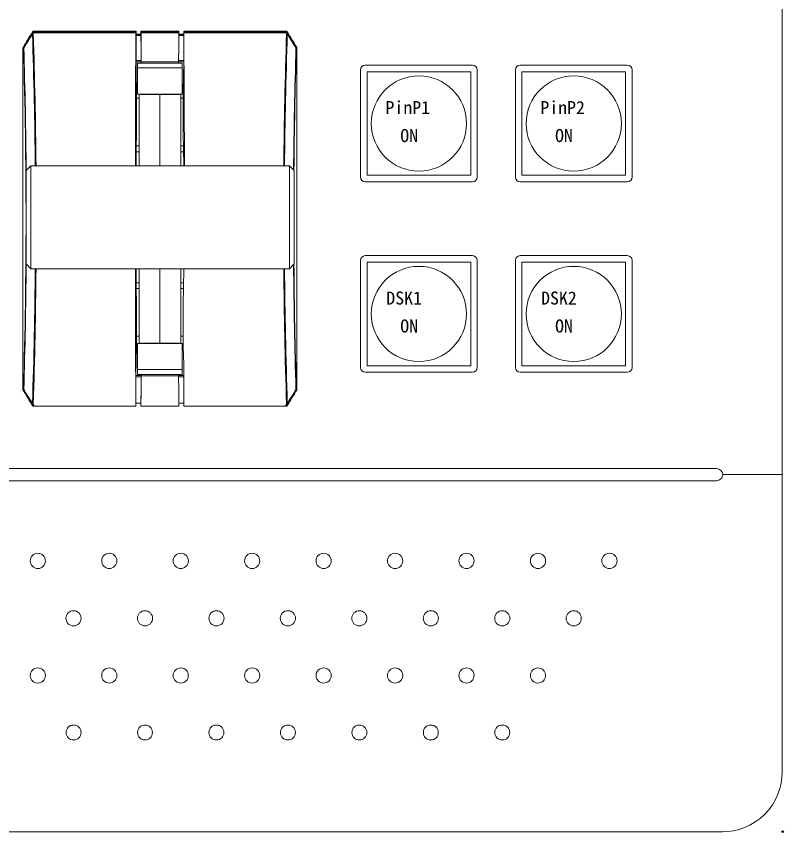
# Model space of a CAD drawing. Units: millimetres, scale not verified. Extents: x -62 to 63, y -117 to 117.
# Drawn here: x -8.41 to 4.46, y -1.03 to 12.67 of the extents above; entities that cross this region are included whole.
import ezdxf
from ezdxf.enums import TextEntityAlignment as Align

# ---------------------------------------------------------------- set-up
doc = ezdxf.new("R2010")
doc.units = ezdxf.units.MM
doc.header["$LTSCALE"] = 0.125
doc.header["$PDMODE"] = 32
doc.header["$PDSIZE"] = 0.025
doc.layers.add('0-4_GAIKEI', color=1, linetype='Continuous', lineweight=18)
doc.layers.add('0-5_SUNPO', color=7, linetype='Continuous', lineweight=18)
doc.layers.add('0-6_DEFPOINTS', color=7, linetype='Continuous')
doc.styles.add('ＭＳ ゴシック', font='')
doc.styles.get('ＭＳ ゴシック').set_extended_font_data('MS Gothic')

# ---------------------------------------------------------------- blocks, each defined once
blk = doc.blocks.new('D11')
at = {"layer": '0-6_DEFPOINTS'}
blk.add_point((-1.9334, -15.5896), dxfattribs=at)

msp = doc.modelspace()

# ---------------------------------------------------------------- linework, layer by layer
at = {"layer": '0-4_GAIKEI', "color": 7}
for p, q in [((4.4468, -0.0339), (4.4468, 24.4037)), ((-50.5538, -1.0333), (3.4474, -1.0333))]:
    msp.add_line(p, q, dxfattribs=at)
at = {"layer": '0-4_GAIKEI'}
for p, q in [((-8.1467, 12.3737), (-8.1345, 12.3948)), ((-8.1345, 12.3948), (-8.1414, 12.4073)), ((-6.4032, 12.4167), (-8.1245, 12.4167)), ((-8.1245, 12.4167), (-8.1176, 12.4042)), ((-8.1176, 12.4042), (-6.4057, 12.4042)), ((-8.1176, 12.3916), (-8.1176, 12.4042)), ((-6.4032, 12.3571), (-6.3213, 12.3571)), ((-6.321, 12.3444), (-6.4032, 12.3444)), ((-6.3232, 12.4167), (-5.6832, 12.4167)), ((-6.3232, 12.3665), (-6.3232, 12.4167)), ((-6.3232, 12.4167), (-6.3207, 12.4042)), ((-6.3213, 12.3571), (-6.3232, 12.3665)), ((-6.3207, 12.4042), (-5.6857, 12.4042)), ((-5.686, 12.3916), (-6.3204, 12.3916)), ((-5.6857, 12.4042), (-5.6832, 12.4167)), ((-5.601, 12.3444), (-5.6854, 12.3444)), ((-5.6832, 12.3665), (-5.6851, 12.3571)), ((-5.6851, 12.3571), (-5.6013, 12.3571)), ((-5.6832, 12.4167), (-5.6832, 12.3665)), ((-5.6832, 12.3665), (-5.6032, 12.3665)), ((-5.6032, 12.4167), (-3.8819, 12.4167)), ((-3.8888, 12.4042), (-3.8819, 12.4167)), ((-3.8888, 12.3916), (-3.8888, 12.4042)), ((-3.8649, 12.4073), (-3.8719, 12.3948)), ((-3.8719, 12.3948), (-3.8597, 12.3737)), ((-3.8597, 12.3737), (-3.7137, 12.1428)), ((-8.2954, 12.1327), (-8.3032, 12.1348)), ((-8.3032, 6.3986), (-8.3032, 12.1348)), ((-3.7137, 12.1428), (-3.706, 12.145)), ((-3.7032, 12.1348), (-3.7032, 6.3986)), ((-6.4032, 11.9241), (-6.3184, 11.9241)), ((-5.688, 11.9241), (-5.5984, 11.9241)), ((-6.3185, 11.9017), (-6.4032, 11.9017)), ((-6.3782, 11.8017), (-6.3782, 11.8826)), ((-6.3782, 11.8017), (-6.3782, 11.3609)), ((-6.319, 11.8826), (-6.3185, 11.9017)), ((-5.6889, 11.8826), (-6.3175, 11.8826)), ((-6.3174, 11.905), (-5.689, 11.905)), ((-5.6879, 11.9017), (-5.6874, 11.8826)), ((-5.5985, 11.9017), (-5.6879, 11.9017)), ((-5.5985, 11.9017), (-5.6102, 11.4166)), ((-2.5532, 11.8467), (-0.7532, 11.8467)), ((0.0468, 11.8467), (1.8468, 11.8467)), ((-6.3962, 11.4166), (-6.4032, 11.7072)), ((-2.6332, 9.9667), (-2.6332, 11.7667)), ((-2.5232, 11.7367), (-0.7832, 11.7367)), ((-2.5232, 9.9967), (-2.5232, 11.7367)), ((-0.7832, 11.7367), (-0.7832, 9.9967)), ((-0.6732, 11.7667), (-0.6732, 9.9667)), ((-0.0332, 9.9667), (-0.0332, 11.7667)), ((0.0768, 11.7367), (1.8168, 11.7367)), ((0.0768, 9.9967), (0.0768, 11.7367)), ((1.9268, 11.7667), (1.9268, 9.9667)), ((-6.3962, 10.7052), (-6.3962, 11.4166)), ((-6.3782, 11.4166), (-6.3962, 11.4166)), ((-5.6102, 11.4166), (-5.6282, 11.4166)), ((-5.6102, 11.4166), (-5.6102, 10.7052)), ((-6.3532, 11.2917), (-6.3962, 11.2917)), ((-6.3782, 11.3609), (-5.6282, 11.3609)), ((-6.3532, 10.1567), (-6.3532, 11.3609)), ((-6.33, 11.3609), (-6.3302, 11.3548)), ((-6.3302, 11.3609), (-6.3302, 11.3548)), ((-6.3302, 11.3548), (-5.6762, 11.3548)), ((-6.0032, 10.1567), (-6.0032, 11.3609)), ((-5.6762, 11.3548), (-5.6764, 11.3609)), ((-5.6762, 11.3609), (-5.6762, 11.3548)), ((-5.6532, 10.1567), (-5.6532, 11.3609)), ((-5.6102, 11.2917), (-5.6532, 11.2917)), ((-6.3993, 10.4917), (-6.3532, 10.4917)), ((-5.6532, 10.4917), (-5.6071, 10.4917)), ((-6.4005, 10.3917), (-6.3532, 10.3917)), ((-5.6059, 10.3917), (-5.6532, 10.3917)), ((-8.1682, 10.1567), (-8.2482, 10.0767)), ((-3.8282, 10.1567), (-8.1682, 10.1567)), ((-8.1682, 8.4267), (-8.1682, 10.1567)), ((-3.8282, 10.1567), (-3.8282, 8.4267)), ((-3.7482, 10.0767), (-3.8282, 10.1567)), ((-8.2482, 10.0767), (-8.2482, 8.5067)), ((-3.7482, 8.5067), (-3.7482, 10.0767)), ((-0.7532, 9.8867), (-2.5532, 9.8867)), ((-0.7832, 9.9967), (-2.5232, 9.9967)), ((1.8468, 9.8867), (0.0468, 9.8867)), ((-2.5532, 8.6467), (-0.7532, 8.6467)), ((0.0468, 8.6467), (1.8468, 8.6467)), ((-8.2482, 8.5067), (-8.1682, 8.4267)), ((-3.8282, 8.4267), (-3.7482, 8.5067)), ((-2.6332, 6.7667), (-2.6332, 8.5667)), ((-2.5232, 8.5367), (-0.7832, 8.5367)), ((-2.5232, 6.7967), (-2.5232, 8.5367)), ((-0.6732, 8.5667), (-0.6732, 6.7667)), ((-0.0332, 6.7667), (-0.0332, 8.5667)), ((0.0768, 6.7967), (0.0768, 8.5367)), ((0.0768, 8.5367), (1.8168, 8.5367)), ((1.8168, 8.5367), (1.8168, 6.7967)), ((1.9268, 8.5667), (1.9268, 6.7667)), ((-8.1682, 8.4267), (-3.8282, 8.4267)), ((-6.3532, 7.1725), (-6.3532, 8.4267)), ((-6.0032, 7.1786), (-6.0032, 8.4267)), ((-5.6532, 7.1725), (-5.6532, 8.4267)), ((-6.401, 8.1917), (-6.3532, 8.1917)), ((-6.3532, 8.0917), (-6.3999, 8.0917)), ((-5.6532, 8.1917), (-5.6054, 8.1917)), ((-5.6065, 8.0917), (-5.6532, 8.0917)), ((-6.3962, 7.1168), (-6.3962, 7.8283)), ((-5.6102, 7.8283), (-5.6102, 7.1168)), ((-6.3962, 7.2917), (-6.3532, 7.2917)), ((-5.6532, 7.2917), (-5.6102, 7.2917)), ((-5.6282, 7.1725), (-6.3782, 7.1725)), ((-6.3302, 7.1786), (-6.33, 7.1725)), ((-5.6762, 7.1786), (-6.3302, 7.1786)), ((-6.3302, 7.1725), (-6.3302, 7.1786)), ((-5.6764, 7.1725), (-5.6762, 7.1786)), ((-5.6762, 7.1725), (-5.6762, 7.1786)), ((-5.6282, 6.7317), (-5.6282, 7.1725)), ((-6.4079, 6.6317), (-6.3962, 7.1168)), ((-6.3962, 7.1168), (-6.3782, 7.1168)), ((-5.6282, 7.1168), (-5.6102, 7.1168)), ((-5.6102, 7.1168), (-5.6032, 6.8262)), ((-6.3782, 6.7317), (-6.3782, 6.6508)), ((-5.6282, 6.7317), (-5.6282, 6.6508)), ((1.8168, 6.7967), (0.0768, 6.7967)), ((-6.3184, 6.6093), (-6.408, 6.6093)), ((-6.4079, 6.6317), (-6.3185, 6.6317)), ((-6.3782, 6.6508), (-5.6282, 6.6508)), ((-6.3185, 6.6317), (-6.319, 6.6508)), ((-6.3175, 6.6508), (-5.6889, 6.6508)), ((-5.689, 6.6285), (-6.3174, 6.6285)), ((-5.6032, 6.6093), (-5.688, 6.6093)), ((-5.6874, 6.6508), (-5.6879, 6.6317)), ((-5.6879, 6.6317), (-5.6032, 6.6317)), ((-0.7532, 6.6867), (-2.5532, 6.6867)), ((1.8468, 6.6867), (0.0468, 6.6867)), ((-8.2927, 6.3906), (-8.3004, 6.3885)), ((-8.1467, 6.1597), (-8.2927, 6.3906)), ((-3.7109, 6.4007), (-3.7032, 6.3986)), ((-6.3232, 6.1669), (-6.4032, 6.1669)), ((-5.6851, 6.1763), (-5.6832, 6.1669)), ((-5.6832, 6.1669), (-5.6832, 6.1167)), ((-5.6832, 6.1669), (-5.6032, 6.1669)), ((-5.6032, 6.1669), (-5.6032, 6.1167)), ((-8.1345, 6.1386), (-8.1467, 6.1597)), ((-8.1414, 6.1261), (-8.1345, 6.1386)), ((-8.1298, 6.1629), (-8.1176, 6.1419)), ((-8.1176, 6.1292), (-8.1245, 6.1167)), ((-8.1176, 6.1419), (-8.1176, 6.1292)), ((-5.6032, 6.1167), (-3.8819, 6.1167)), ((-3.8888, 6.1419), (-3.8766, 6.1629)), ((-3.8888, 6.1419), (-3.8888, 6.1292)), ((-3.8819, 6.1167), (-3.8888, 6.1292)), ((-3.8597, 6.1597), (-3.8719, 6.1386)), ((-3.8719, 6.1386), (-3.8649, 6.1261)), ((3.3468, 5.0685), (-50.4532, 5.0685)), ((4.4468, 4.9667), (3.4486, 4.9667)), ((-50.4532, 4.865), (3.3468, 4.865))]:
    msp.add_line(p, q, dxfattribs=at)
for points in [[(-8.3004, 12.145), (-8.2927, 12.1428), (-8.1467, 12.3737)], [(-8.1298, 12.3705), (-8.1404, 12.3744), (-8.1467, 12.3737)], [(-8.1467, 12.3737), (-8.146, 12.3715), (-8.1433, 12.3682)], [(-8.1298, 12.3705), (-8.1371, 12.3698), (-8.1433, 12.3682)], [(-8.1414, 12.4073), (-8.1382, 12.4112), (-8.1342, 12.4142), (-8.1295, 12.4161), (-8.1245, 12.4167)], [(-8.1176, 12.4042), (-8.1272, 12.4017), (-8.1345, 12.3948)], [(-8.1176, 12.3916), (-8.1282, 12.3954), (-8.1345, 12.3948)], [(-6.406, 12.3916), (-8.1176, 12.3916), (-8.1298, 12.3705)], [(-6.406, 12.3916), (-6.412, 11.2925), (-6.4155, 10.1567)], [(-6.4057, 12.4042), (-6.4059, 12.4003), (-6.406, 12.3916)], [(-6.4032, 12.3665), (-6.4032, 12.4167), (-6.4057, 12.4042)], [(-6.3232, 12.3665), (-6.4032, 12.3665), (-6.4032, 12.3571), (-6.4032, 12.3444), (-6.4032, 11.9241), (-6.4032, 11.9017), (-6.4032, 11.7072)], [(-6.321, 12.3444), (-6.3211, 12.3532), (-6.3213, 12.3571)], [(-6.3184, 11.9241), (-6.3197, 12.1353), (-6.321, 12.3444)], [(-6.3204, 12.3916), (-6.3205, 12.4003), (-6.3207, 12.4042)], [(-6.3174, 11.905), (-6.3188, 12.1496), (-6.3204, 12.3916)], [(-5.686, 12.3916), (-5.6876, 12.1496), (-5.689, 11.905)], [(-5.6854, 12.3444), (-5.6867, 12.1353), (-5.688, 11.9241)], [(-5.6857, 12.4042), (-5.6859, 12.4003), (-5.686, 12.3916)], [(-5.6851, 12.3571), (-5.6853, 12.3532), (-5.6854, 12.3444)], [(-5.6007, 12.4042), (-5.6032, 12.4167), (-5.6032, 12.3665), (-5.6013, 12.3571)], [(-5.601, 12.3444), (-5.6011, 12.3532), (-5.6013, 12.3571)], [(-5.5984, 11.9241), (-5.5997, 12.1353), (-5.601, 12.3444)], [(-3.8766, 12.3705), (-3.8888, 12.3916), (-5.6004, 12.3916), (-5.6005, 12.4003), (-5.6007, 12.4042), (-3.8888, 12.4042)], [(-5.5909, 10.1567), (-5.5943, 11.2925), (-5.6004, 12.3916)], [(-3.8719, 12.3948), (-3.8791, 12.4017), (-3.8888, 12.4042)], [(-3.8719, 12.3948), (-3.8782, 12.3954), (-3.8888, 12.3916)], [(-3.8819, 12.4167), (-3.8768, 12.4161), (-3.8722, 12.4142), (-3.8681, 12.4112), (-3.8649, 12.4073)], [(-3.8597, 12.3737), (-3.866, 12.3744), (-3.8766, 12.3705)], [(-3.863, 12.3682), (-3.8693, 12.3698), (-3.8766, 12.3705)], [(-3.863, 12.3682), (-3.8604, 12.3715), (-3.8597, 12.3737)], [(-8.3032, 12.1348), (-8.3025, 12.1401), (-8.3004, 12.145)], [(-8.2891, 12.1374), (-8.2935, 12.1352), (-8.2954, 12.1327)], [(-8.2927, 12.1428), (-8.2919, 12.1406), (-8.2891, 12.1374)], [(-3.7173, 12.1374), (-3.7145, 12.1406), (-3.7137, 12.1428)], [(-3.7032, 12.1348), (-3.7109, 12.1327), (-3.7129, 12.1352), (-3.7173, 12.1374)], [(-3.706, 12.145), (-3.7039, 12.1401), (-3.7032, 12.1348)], [(-6.3185, 11.9017), (-6.3184, 11.9117), (-6.3184, 11.9241)], [(-5.688, 11.9241), (-5.688, 11.9117), (-5.6879, 11.9017)], [(-5.5985, 11.9017), (-5.5984, 11.9117), (-5.5984, 11.9241)], [(-5.6282, 11.8017), (-5.6282, 11.8826), (-6.3782, 11.8826)], [(-5.6282, 11.3609), (-5.6282, 11.8017), (-6.3782, 11.8017)], [(-6.3175, 11.8826), (-6.3174, 11.8926), (-6.3174, 11.905)], [(-5.689, 11.905), (-5.689, 11.8926), (-5.6889, 11.8826)], [(1.8168, 11.7367), (1.8168, 9.9967), (0.0768, 9.9967)], [(-6.3962, 10.7052), (-6.3998, 10.4457), (-6.4027, 10.1567)], [(-5.6037, 10.1567), (-5.6065, 10.4457), (-5.6102, 10.7052)], [(-0.7832, 8.5367), (-0.7832, 6.7967), (-2.5232, 6.7967)], [(-6.4156, 8.4267), (-6.4121, 7.2654), (-6.4058, 6.1167), (-8.1245, 6.1167)], [(-6.4031, 8.4267), (-6.4001, 8.1105), (-6.3962, 7.8283)], [(-5.6102, 7.8283), (-5.6063, 8.1105), (-5.6033, 8.4267)], [(-6.3782, 7.1725), (-6.3782, 6.7317), (-5.6282, 6.7317)], [(-5.6032, 6.1669), (-5.6032, 6.1763), (-5.6032, 6.189), (-5.6032, 6.6093), (-5.6032, 6.6317), (-5.6032, 6.8262)], [(-6.4079, 6.6317), (-6.408, 6.6217), (-6.408, 6.6093)], [(-6.408, 6.6093), (-6.4067, 6.3982), (-6.4054, 6.189)], [(-6.321, 6.189), (-6.3197, 6.3982), (-6.3184, 6.6093)], [(-5.6832, 6.1167), (-6.3206, 6.1167), (-6.3188, 6.3839), (-6.3174, 6.6285)], [(-6.3184, 6.6093), (-6.3184, 6.6217), (-6.3185, 6.6317)], [(-6.3174, 6.6285), (-6.3174, 6.6408), (-6.3175, 6.6508)], [(-5.6889, 6.6508), (-5.689, 6.6408), (-5.689, 6.6285)], [(-5.6879, 6.6317), (-5.688, 6.6217), (-5.688, 6.6093)], [(-5.688, 6.6093), (-5.6867, 6.3982), (-5.6854, 6.189)], [(-8.3032, 6.3986), (-8.2954, 6.4007), (-8.2935, 6.3982), (-8.2891, 6.3961)], [(-8.3004, 6.3885), (-8.3025, 6.3933), (-8.3032, 6.3986)], [(-8.2891, 6.3961), (-8.2919, 6.3928), (-8.2927, 6.3906)], [(-3.706, 6.3885), (-3.7137, 6.3906), (-3.8597, 6.1597)], [(-3.7173, 6.3961), (-3.7129, 6.3982), (-3.7109, 6.4007)], [(-3.7137, 6.3906), (-3.7145, 6.3928), (-3.7173, 6.3961)], [(-3.7032, 6.3986), (-3.7039, 6.3933), (-3.706, 6.3885)], [(-5.6854, 6.189), (-5.6853, 6.1803), (-5.6851, 6.1763)], [(-8.1433, 6.1653), (-8.146, 6.162), (-8.1467, 6.1597)], [(-8.1467, 6.1597), (-8.1404, 6.1591), (-8.1298, 6.1629)], [(-8.1433, 6.1653), (-8.1371, 6.1637), (-8.1298, 6.1629)], [(-8.1245, 6.1167), (-8.1295, 6.1174), (-8.1342, 6.1192), (-8.1382, 6.1222), (-8.1414, 6.1261)], [(-8.1345, 6.1386), (-8.1282, 6.138), (-8.1176, 6.1419)], [(-8.1345, 6.1386), (-8.1272, 6.1318), (-8.1176, 6.1292)], [(-3.8888, 6.1419), (-3.8782, 6.138), (-3.8719, 6.1386)], [(-3.8888, 6.1292), (-3.8791, 6.1318), (-3.8719, 6.1386)], [(-3.8649, 6.1261), (-3.8681, 6.1222), (-3.8722, 6.1192), (-3.8768, 6.1174), (-3.8819, 6.1167)], [(-3.8766, 6.1629), (-3.8693, 6.1637), (-3.863, 6.1653)], [(-3.8766, 6.1629), (-3.866, 6.1591), (-3.8597, 6.1597)], [(-3.8597, 6.1597), (-3.8604, 6.162), (-3.863, 6.1653)]]:
    msp.add_lwpolyline(points, dxfattribs=at)
at = {"layer": '0-4_GAIKEI', "color": 7}
msp.add_lwpolyline([(4.4468, -0.0339), (4.4428, -0.1237), (4.4301, -0.2158), (4.4082, -0.309), (4.3767, -0.4019), (4.3352, -0.493), (4.2839, -0.5809), (4.2234, -0.6639), (4.1542, -0.7406), (4.0774, -0.8098), (3.9944, -0.8704), (3.9065, -0.9217), (3.8154, -0.9631), (3.7225, -0.9947), (3.6294, -1.0166), (3.5373, -1.0292), (3.4474, -1.0333)], dxfattribs=at)
at = {"layer": '0-4_GAIKEI'}
for centre, radius in [((-1.6532, 10.8667), 0.8), ((0.9468, 10.8667), 0.8), ((-1.6532, 7.6667), 0.8), ((0.9468, 7.6667), 0.8), ((-8.0532, 3.5171), 0.1278), ((-6.8532, 3.5171), 0.1278), ((-5.6532, 3.5171), 0.1278), ((-4.4532, 3.5171), 0.1278), ((-3.2532, 3.5171), 0.1278), ((-2.0532, 3.5171), 0.1278), ((-0.8532, 3.5171), 0.1278), ((0.3468, 3.5171), 0.1278), ((1.5468, 3.5171), 0.1278), ((-7.4532, 2.5525), 0.1276), ((-6.2532, 2.5525), 0.1276), ((-5.0532, 2.5525), 0.1276), ((-3.8532, 2.5525), 0.1276), ((-2.6532, 2.5525), 0.1276), ((-1.4532, 2.5525), 0.1276), ((-0.2532, 2.5525), 0.1276), ((0.9468, 2.5525), 0.1276), ((-8.0532, 1.5911), 0.1274), ((-6.8532, 1.5911), 0.1274), ((-5.6532, 1.5911), 0.1274), ((-4.4532, 1.5911), 0.1274), ((-3.2532, 1.5911), 0.1274), ((-2.0532, 1.5911), 0.1274), ((-0.8532, 1.5911), 0.1274), ((0.3468, 1.5911), 0.1274), ((-7.4532, 0.6335), 0.1253), ((-6.2532, 0.6335), 0.1253), ((-5.0532, 0.6335), 0.1253), ((-3.8532, 0.6335), 0.1253), ((-2.6532, 0.6335), 0.1253), ((-1.4532, 0.6335), 0.1253), ((-0.2532, 0.6335), 0.1253)]:
    msp.add_circle(centre, radius, dxfattribs=at)
for centre, radius, start, end in [((2.4958, 5.782), 12.5318, 148.08359, 149.48623), ((2.0908, 5.7458), 12.1899, 147.09361, 148.37662), ((-103.5064, 9.2667), 95.4135, 0.53486, 1.86275), ((-103.7062, 9.2667), 95.6267, 0.53356, 1.85999), ((91.6998, 9.2667), 95.6267, 178.14001, 179.46634), ((91.5001, 9.2667), 95.4135, 178.13725, 179.46545), ((-14.4903, 5.7892), 12.5179, 30.51297, 31.91717), ((-14.084, 5.7541), 12.1744, 31.62246, 32.90711), ((-8.2754, 12.1327), 0.0201, 149.59529, 179.88125), ((-101.2434, 9.2667), 92.9922, 358.23387, 1.76613), ((-101.4231, 9.2667), 93.1783, 0.48143, 1.76546), ((89.4167, 9.2667), 93.1783, 178.23454, 179.49586), ((89.237, 9.2667), 92.9922, 178.23387, 179.49883), ((-3.731, 12.1327), 0.0201, 0.11875, 30.40393), ((-2.5532, 11.7667), 0.08, 90, 180), ((-0.7532, 11.7667), 0.08, 0, 90), ((0.0468, 11.7667), 0.08, 90, 180), ((1.8468, 11.7667), 0.08, 0, 90), ((-2.5532, 9.9667), 0.08, 180, 270), ((-0.7532, 9.9667), 0.08, 270, 0), ((0.0468, 9.9667), 0.08, 180, 270), ((1.8468, 9.9667), 0.08, 270, 0), ((-2.5532, 8.5667), 0.08, 90, 180), ((-0.7532, 8.5667), 0.08, 0, 90), ((0.0468, 8.5667), 0.08, 90, 180), ((1.8468, 8.5667), 0.08, 0, 90), ((-101.4231, 9.2667), 93.1783, 358.23454, 359.52871), ((89.4167, 9.2667), 93.1783, 180.47359, 181.76546), ((89.237, 9.2667), 92.9922, 180.47062, 181.76613), ((-103.5064, 9.2667), 95.4135, 358.13725, 359.49538), ((-103.7062, 9.2667), 95.6267, 358.14001, 359.49628), ((91.6998, 9.2667), 95.6267, 180.50365, 181.85999), ((91.5001, 9.2667), 95.4135, 180.50483, 181.86275), ((-2.5532, 6.7667), 0.08, 180, 270), ((-0.7532, 6.7667), 0.08, 270, 0), ((0.0468, 6.7667), 0.08, 180, 270), ((1.8468, 6.7667), 0.08, 270, 0), ((2.4839, 12.7442), 12.5179, 210.51297, 211.91717), ((-8.2754, 6.4007), 0.0201, 180.11875, 210.40393), ((2.0777, 12.7793), 12.1744, 211.62246, 212.90711), ((-14.5022, 12.7514), 12.5318, 328.08359, 329.48623), ((-14.0972, 12.7877), 12.1899, 327.09361, 328.37662), ((-3.731, 6.4007), 0.0201, 329.59529, 359.88125), ((3.3468, 4.9667), 0.1017, 0, 90), ((3.3468, 4.9667), 0.1017, 269.99788, 359.99845)]:
    msp.add_arc(centre, radius, start, end, dxfattribs=at)

# ---------------------------------------------------------------- block references
at = {"layer": '0-5_SUNPO'}
msp.add_blockref('D11', (6.3895, 14.5563), dxfattribs=at)

# ---------------------------------------------------------------- texts
at = {"layer": '0-4_GAIKEI', "color": 7, "style": 'ＭＳ ゴシック'}
for s, p in [('PinP1', (-2.2141, 10.958)), ('PinP2', (0.3859, 10.958)), ('ON', (-1.9663, 10.4884)), ('ON', (0.6337, 10.4884)), ('DSK1', (-2.201, 7.758)), ('DSK2', (0.399, 7.758)), ('ON', (-1.9663, 7.2884)), ('ON', (0.6337, 7.2884))]:
    msp.add_text(s, height=0.2199, dxfattribs=at).set_placement(p, align=Align.BOTTOM_LEFT)

doc.saveas('drawing.dxf')
